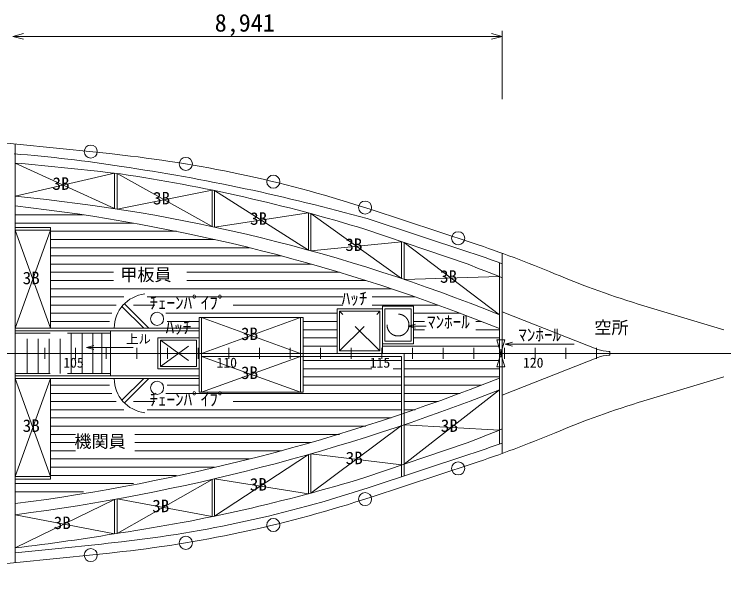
# Model space of a CAD drawing. Units: millimetres, scale not verified. Extents: x -51052 to 51048, y -29700 to 29700.
# Drawn here: x 19622 to 32588, y -10190 to 210 of the extents above; entities that cross this region are included whole.
import ezdxf
from ezdxf.enums import TextEntityAlignment as Align

# ---------------------------------------------------------------- set-up
doc = ezdxf.new("R2010")
doc.units = ezdxf.units.MM
doc.header["$LTSCALE"] = 100
doc.linetypes.add('USER1', pattern=[50.8, 31.75, -6.35, 6.35, -6.35])
doc.linetypes.add('USER2', pattern=[9.525, 6.35, -3.175])
for name, color, linetype, lineweight in [('0-2_sunpou', 7, 'Continuous', 18), ('0-3_keijou', 7, 'Continuous', 18), ('0-5_text', 7, 'Continuous', 18), ('0-6_center', 7, 'USER1', 18), ('0-7_hachi', 7, 'Continuous', 18)]:
    doc.layers.add(name, color=color, linetype=linetype, lineweight=lineweight)
doc.styles.add('ＭＳ ゴシック', font='')
doc.styles.get('ＭＳ ゴシック').set_extended_font_data('MS Gothic')

msp = doc.modelspace()

# ---------------------------------------------------------------- linework, layer by layer
at = {"layer": '0-2_sunpou'}
for p, q in [((28537.5, -1345.1), (28537.5, -96.9)), ((19596.5, -196.9), (19789.7, -145.1)), ((19596.5, -196.9), (28537.5, -196.9)), ((19596.5, -196.9), (19789.7, -248.7)), ((28537.5, -196.9), (28344.3, -145.1)), ((28537.5, -196.9), (28344.3, -248.7)), ((20181.5, -5893.1), (20181.5, -6093.1)), ((20741.5, -5893.1), (20741.5, -6093.1)), ((21301.5, -5893.1), (21301.5, -6093.1)), ((21301.5, -5893.1), (21301.5, -6093.1)), ((21861.5, -5893.1), (21861.5, -6093.1)), ((22421.5, -5893.1), (22421.5, -6093.1)), ((22981.5, -5893.1), (22981.5, -6093.1)), ((23541.5, -5893.1), (23541.5, -6093.1)), ((23541.5, -5893.1), (23541.5, -6093.1)), ((24101.5, -5893.1), (24101.5, -6093.1)), ((24661.5, -5893.1), (24661.5, -6093.1)), ((25221.5, -5893.1), (25221.5, -6093.1)), ((25781.5, -5893.1), (25781.5, -6093.1)), ((25781.5, -5893.1), (25781.5, -6093.1)), ((26341.5, -5893.1), (26341.5, -6093.1)), ((26901.5, -5893.1), (26901.5, -6093.1)), ((27461.5, -5893.1), (27461.5, -6093.1)), ((28021.5, -5893.1), (28021.5, -6093.1)), ((28021.5, -5893.1), (28021.5, -6093.1)), ((28581.5, -5893.1), (28581.5, -6093.1)), ((29141.5, -5893.1), (29141.5, -6093.1)), ((29701.5, -5893.1), (29701.5, -6093.1)), ((30261.5, -5893.1), (30261.5, -6093.1)), ((30261.5, -5893.1), (30261.5, -6093.1)), ((-41375, -5993.1), (34822.1, -5993.1))]:
    msp.add_line(p, q, dxfattribs=at)
at = {"layer": '0-3_keijou'}
for p, q in [((19641.5, -2165.7), (19641.5, -9820.5)), ((21456.5, -2698.3), (21456.5, -3346.9)), ((21501.5, -2703.4), (21501.5, -3353.8)), ((23236.5, -3007.2), (23236.5, -3674.3)), ((23281.5, -3016.5), (23281.5, -3684)), ((28006.2, -3978.2), (26125, -3357.7)), ((24996.5, -3425.1), (24996.5, -4104)), ((25041.5, -3437.2), (25041.5, -4116.4)), ((27949.9, -4149.2), (26068.7, -3528.7)), ((19641.5, -3738.1), (20286.5, -3738.1)), ((27898.2, -4358.8), (26030.7, -3723)), ((26701.5, -3951.4), (26701.5, -4624.8)), ((26746.5, -3966.7), (26746.5, -4640)), ((28537.5, -4161.8), (28537.5, -7824.3)), ((28487.5, -4335.1), (28487.5, -7651)), ((21988.2, -5533.1), (21591, -5135.9)), ((22080.1, -5533.1), (21634.6, -5087.6)), ((25520.9, -5178.1), (25520.9, -5993.1)), ((25520.9, -5178.1), (26350.9, -5178.1)), ((26350.9, -5133.1), (26350.9, -5993.1)), ((26350.9, -5133.1), (26920.9, -5133.1)), ((26395.9, -5178.1), (26395.9, -5773.1)), ((26395.9, -5178.1), (26875.9, -5178.1)), ((26875.9, -5178.1), (26875.9, -5773.1)), ((26920.9, -5133.1), (26920.9, -5818.1)), ((32588.4, -5564.1), (31127.1, -5123.4)), ((25565.9, -5223.1), (25565.9, -5948.1)), ((25565.9, -5223.1), (26305.9, -5223.1)), ((26305.9, -5223.1), (26305.9, -5948.1)), ((28537.5, -5230.8), (30287.5, -5919.8)), ((23000.9, -5338.1), (23000.9, -6703.1)), ((23000.9, -5338.1), (24900.9, -5338.1)), ((23045.9, -5338.1), (23045.9, -6703.1)), ((24855.9, -5338.1), (24855.9, -6703.1)), ((24900.9, -5338.1), (24900.9, -6703.1)), ((19641.5, -5533.1), (23000.9, -5533.1)), ((19641.5, -5583.1), (23000.9, -5583.1)), ((20661.5, -6363.1), (20661.5, -5623.1)), ((20661.5, -5623.1), (21381.5, -5623.1)), ((20861.5, -6363.1), (20861.5, -5623.1)), ((21061.5, -6363.1), (21061.5, -5623.1)), ((21221.5, -6363.1), (21221.5, -5623.1)), ((21381.5, -5583.1), (21381.5, -6403.1)), ((22247.4, -5708.1), (23000.9, -5708.1)), ((22247.4, -5708.1), (22247.4, -6278.1)), ((22292.4, -5753.1), (22955.9, -5753.1)), ((22292.4, -5753.1), (22292.4, -6233.1)), ((22955.9, -5753.1), (22955.9, -6233.1)), ((26350.9, -5818.1), (26920.9, -5818.1)), ((26395.9, -5773.1), (26875.9, -5773.1)), ((28442.9, -5746.1), (28585.9, -5746.1)), ((25565.9, -5948.1), (26305.9, -5948.1)), ((28491.9, -5928.1), (28536.9, -5928.1)), ((30489, -5958.1), (30507.9, -5958.1)), ((30507.9, -5958.1), (30507.9, -6028.4)), ((23045.9, -5993.1), (26746.5, -5993.1)), ((23045.9, -6048.1), (26701.5, -6048.1)), ((26701.5, -6048.1), (26701.5, -7103.4)), ((26746.5, -5993.1), (26746.5, -7088.1)), ((28491.9, -6058.1), (28536.9, -6058.1)), ((28537.5, -6755.3), (30287.5, -6066.3)), ((30489, -6028.1), (30507.9, -6028.1)), ((22247.4, -6278.1), (23000.9, -6278.1)), ((22292.4, -6233.1), (22955.9, -6233.1)), ((28442.9, -6240.1), (28585.9, -6240.1)), ((19641.5, -6403.1), (23000.9, -6403.1)), ((19641.5, -6453.1), (23000.9, -6453.1)), ((20286.5, -8293.1), (20286.5, -6453.1)), ((20661.5, -6363.1), (21381.5, -6363.1)), ((21988.2, -6453.1), (21591, -6850.2)), ((22080.1, -6453.1), (21634.6, -6898.5)), ((32588.4, -6422), (31127.1, -6862.8)), ((23000.9, -6703.1), (24900.9, -6703.1)), ((26701.5, -7314.5), (26701.5, -8248.7)), ((26746.5, -7299.3), (26746.5, -8233.9)), ((27898.2, -7627.3), (26030.7, -8263.2)), ((24996.5, -7844.1), (24996.5, -8561.1)), ((25041.5, -7831.3), (25041.5, -8548.9)), ((27949.9, -7837), (26068.7, -8457.5)), ((28006.2, -8007.9), (26125, -8628.4)), ((19641.5, -8248.1), (20286.5, -8248.1)), ((19641.5, -8293.1), (20286.5, -8293.1)), ((23236.5, -8297.6), (23236.5, -8979)), ((23281.5, -8287.2), (23281.5, -8969.7)), ((21456.5, -8663.6), (21456.5, -9293.4)), ((21501.5, -8655.5), (21501.5, -9286))]:
    msp.add_line(p, q, dxfattribs=at)
at = {"layer": '0-3_keijou', "linetype": 'USER2'}
for p, q in [((19641.5, -5623.1), (20661.5, -5623.1)), ((19861.5, -6363.1), (19861.5, -5623.1)), ((20061.5, -6363.1), (20061.5, -5623.1)), ((20261.5, -6363.1), (20261.5, -5623.1)), ((20461.5, -6363.1), (20461.5, -5623.1)), ((19641.5, -6363.1), (20661.5, -6363.1)), ((26701.5, -7103.4), (26701.5, -7314.5)), ((26746.5, -7088.1), (26746.5, -7299.3))]:
    msp.add_line(p, q, dxfattribs=at)
at = {"layer": '0-3_keijou'}
for points in [[(19641.5, -3693.1), (20286.5, -3693.1), (20286.5, -5533.1)], [(28442.9, -5746.1), (28514.4, -5993.1), (28585.9, -5746.1)], [(28442.9, -6240.1), (28514.4, -5993.1), (28585.9, -6240.1)]]:
    msp.add_lwpolyline(points, dxfattribs=at)
for centre in [(21020.6, -2303.6), (22758.9, -2528.7), (24357.2, -2853.7), (26033.3, -3327.7), (27734.3, -3888.5), (22232.3, -5361.9), (22232.3, -6624.3), (27734.3, -8097.6), (26033.3, -8658.4), (24357.2, -9132.4), (22758.9, -9457.5), (21020.6, -9682.6)]:
    msp.add_circle(centre, 120, dxfattribs=at)
at = {"layer": '0-3_keijou', "linetype": 'USER2'}
msp.add_circle((26635.9, -5475.6), 200, dxfattribs=at)
at = {"layer": '0-3_keijou'}
for centre, radius, start, end in [((10381.7, -101736), 100000, 83.55798, 88.00822), ((17588.4, -28156), 25891.3, 81.12853, 85.49614), ((19077, -24725.4), 22500, 71.74513, 83.55798), ((10381.7, -101736), 99655, 83.55798, 84.66847), ((16204.1, -38887.1), 36708.7, 74.41148, 81.57677), ((17078.3, -32856.7), 30478.2, 72.9186, 81.53893), ((16649.4, -34477.9), 31500, 67.92538, 84.54935), ((15900.5, -36597.1), 33509.6, 67.93701, 83.59005), ((21741.4, -22971.7), 20000, 67.18939, 71.74513), ((21741.4, -22971.7), 19820, 69.94667, 71.74513), ((19987.9, -25354.1), 22436, 67.60024, 69.35543), ((35891.9, 10673.7), 16500, 247.18939, 253.21536), ((22080.1, -5533.1), 630, 96.59555, 180), ((30489, -5408.1), 550, 248.50928, 270), ((30489, -6578.1), 550, 90, 111.49072), ((14938.2, 27548.2), 36593.8, 277.38446, 291.73173), ((22080.1, -6453.1), 630, 180, 263.40445), ((14938.2, 27548.2), 36793.8, 277.3441, 291.60765), ((35891.9, -22659.8), 16500, 106.78464, 112.81061), ((19987.9, 13367.9), 22436, 290.64457, 292.39976), ((21741.4, 10985.5), 20000, 288.25487, 292.81061), ((21741.4, 10985.5), 19820, 288.25487, 290.05333), ((17078.3, 20870.6), 30478.2, 278.46107, 287.0814), ((19077, 12739.2), 22320, 276.44202, 288.25487), ((19077, 12739.2), 22500, 276.44202, 288.25487), ((14156.5, 35415.1), 45300.5, 276.95448, 279.40965), ((10381.7, 89749.9), 99820, 275.3227, 276.44202), ((10381.7, 89749.9), 100000, 271.99178, 276.44202)]:
    msp.add_arc(centre, radius, start, end, dxfattribs=at)
at = {"layer": '0-5_text'}
for p, q in [((26818.9, -5494.8), (26954.1, -5458.6)), ((26818.9, -5494.8), (27152.4, -5494.8)), ((26818.9, -5494.8), (26954.1, -5531)), ((28592.4, -5826.4), (28727.5, -5790.2)), ((28592.4, -5826.4), (29855.9, -5826.4)), ((28592.4, -5826.4), (28727.5, -5862.6)), ((20941.6, -5885.7), (21076.8, -5849.5)), ((20941.6, -5885.7), (21798.1, -5885.7)), ((20941.6, -5885.7), (21076.8, -5921.9))]:
    msp.add_line(p, q, dxfattribs=at)
at = {"layer": '0-6_center'}
for p, q in [((19641.5, -2512.2), (21456.5, -3346.9)), ((19641.5, -3120.3), (21456.5, -2698.3)), ((21501.5, -2703.4), (23236.5, -3674.3)), ((21501.5, -3353.8), (23236.5, -3007.2)), ((23281.5, -3016.5), (24996.5, -4104)), ((23281.5, -3684), (24996.5, -3425.1)), ((25041.5, -3437.2), (26701.5, -4624.8)), ((19641.5, -3738.1), (20286.5, -5533.1)), ((19641.5, -5533.1), (20286.5, -3738.1)), ((25041.5, -4116.4), (26701.5, -3951.4)), ((26746.5, -3966.7), (28487.5, -5287)), ((26746.5, -4640), (28487.5, -4590.4)), ((23045.9, -5338.1), (24855.9, -5993.1)), ((23045.9, -5993.1), (24855.9, -5338.1)), ((23045.9, -6703.1), (24855.9, -6048.1)), ((23045.9, -6048.1), (24855.9, -6703.1)), ((19641.5, -8248.1), (20286.5, -6453.1)), ((19641.5, -6453.1), (20286.5, -8248.1)), ((26746.5, -8019.4), (28487.5, -6660)), ((25041.5, -8548.9), (26701.5, -7314.5)), ((26746.5, -7299.3), (28487.5, -7395.7)), ((23281.5, -8969.7), (24996.5, -7844.1)), ((25041.5, -7831.3), (26701.5, -8034.8)), ((21501.5, -9286), (23236.5, -8297.6)), ((23281.5, -8287.2), (24996.5, -8561.1)), ((19641.5, -9552.1), (21456.5, -8663.6)), ((21501.5, -8655.5), (23236.5, -8979)), ((19641.5, -8943.8), (21456.5, -9293.4))]:
    msp.add_line(p, q, dxfattribs=at)
at = {"layer": '0-6_center', "linetype": 'USER2'}
for p, q in [((25565.9, -5948.1), (26305.9, -5223.1)), ((26305.9, -5948.1), (25565.9, -5223.1)), ((22292.4, -5753.1), (22955.9, -6233.1)), ((22292.4, -6233.1), (22955.9, -5753.1))]:
    msp.add_line(p, q, dxfattribs=at)
at = {"layer": '0-7_hachi'}
for p, q in [((20889.2, -3460.9), (19641.5, -3460.9)), ((21800.1, -3610.9), (19641.5, -3610.9)), ((22584.7, -3760.9), (20286.5, -3760.9)), ((23283.4, -3910.9), (20286.5, -3910.9)), ((23918.6, -4060.9), (20286.5, -4060.9)), ((24504.5, -4210.9), (20286.5, -4210.9)), ((25050.5, -4360.9), (20286.5, -4360.9)), ((21437.7, -4510.9), (20286.5, -4510.9)), ((25563.3, -4510.9), (22779.2, -4510.9)), ((21437.7, -4660.9), (20286.5, -4660.9)), ((26048.1, -4660.9), (22779.2, -4660.9)), ((26508.6, -4810.9), (20286.5, -4810.9)), ((21626.7, -4960.9), (20286.5, -4960.9)), ((25625.9, -4960.9), (22051, -4960.9)), ((26947.9, -4960.9), (26165.5, -4960.9)), ((21484.5, -5110.9), (20286.5, -5110.9)), ((22191.3, -5110.9), (21799.3, -5110.9)), ((25625.9, -5110.9), (23621.8, -5110.9)), ((27368.4, -5110.9), (26165.5, -5110.9)), ((21402.7, -5260.9), (20286.5, -5260.9)), ((25520.9, -5260.9), (22392.6, -5260.9)), ((27772.2, -5260.9), (26920.9, -5260.9)), ((21360.4, -5410.9), (20286.5, -5410.9)), ((23000.9, -5410.9), (22419.8, -5410.9)), ((25520.9, -5410.9), (24900.9, -5410.9)), ((27117.8, -5410.9), (26920.9, -5410.9)), ((28160.8, -5410.9), (28057.7, -5410.9)), ((25520.9, -5560.9), (24900.9, -5560.9)), ((27117.8, -5560.9), (26920.9, -5560.9)), ((28487.5, -5560.9), (28057.7, -5560.9)), ((25520.9, -5710.9), (24900.9, -5710.9)), ((28487.5, -5710.9), (26920.9, -5710.9)), ((25520.9, -5860.9), (24900.9, -5860.9)), ((28487.5, -5860.9), (26350.9, -5860.9)), ((26701.5, -6125.2), (24900.9, -6125.2)), ((28487.5, -6125.2), (26746.5, -6125.2)), ((26154.5, -6275.2), (24900.9, -6275.2)), ((26701.5, -6275.2), (26549.3, -6275.2)), ((28487.5, -6275.2), (26746.5, -6275.2)), ((26701.5, -6425.2), (24900.9, -6425.2)), ((21360.4, -6575.2), (20286.5, -6575.2)), ((23000.9, -6575.2), (22419.8, -6575.2)), ((26701.5, -6575.2), (24900.9, -6575.2)), ((21402.7, -6725.2), (20286.5, -6725.2)), ((26701.5, -6725.2), (22392.6, -6725.2)), ((27772.2, -6725.2), (26746.5, -6725.2)), ((21484.5, -6875.2), (20286.5, -6875.2)), ((22191.3, -6875.2), (21799.3, -6875.2)), ((26165.5, -6875.2), (23621.8, -6875.2)), ((26701.5, -6875.2), (26165.5, -6875.2)), ((27368.4, -6875.2), (26746.5, -6875.2)), ((21626.7, -7025.2), (20286.5, -7025.2)), ((26165.5, -7025.2), (22051, -7025.2)), ((26701.5, -7025.2), (26165.5, -7025.2)), ((26947.9, -7025.2), (26746.5, -7025.2)), ((26508.6, -7175.2), (20286.5, -7175.2)), ((20742.3, -7475.2), (20286.5, -7475.2)), ((25563.3, -7475.2), (21827.4, -7475.2)), ((20742.3, -7625.2), (20286.5, -7625.2)), ((25050.5, -7625.2), (21823.3, -7625.2)), ((20742.3, -7775.2), (20286.5, -7775.2)), ((24504.5, -7775.2), (21823.3, -7775.2)), ((23918.6, -7925.2), (20286.5, -7925.2)), ((23283.4, -8075.2), (20286.5, -8075.2)), ((22584.7, -8225.2), (20286.5, -8225.2)), ((21800.1, -8375.2), (19641.5, -8375.2)), ((20889.2, -8525.2), (19641.5, -8525.2))]:
    msp.add_line(p, q, dxfattribs=at)
for points in [[(28487.5, -6425.2), (28057.7, -6425.2), (26746.5, -6425.2)], [(28160.8, -6575.2), (28057.7, -6575.2), (26746.5, -6575.2)], [(26048.1, -7325.2), (22779.2, -7325.2), (20286.5, -7325.2)]]:
    msp.add_lwpolyline(points, dxfattribs=at)

# ---------------------------------------------------------------- texts
at = {"layer": '0-2_sunpou', "style": 'ＭＳ ゴシック'}
for s, height, p in [('8,941', 322.6, (23285.8, -205.6)), ('105', 183.3, (20518.6, -6309.6)), ('110', 183.3, (23318.6, -6309.6)), ('115', 183.3, (26118.6, -6309.6)), ('120', 183.3, (28918.6, -6309.6))]:
    msp.add_text(s, height=height, dxfattribs=at).set_placement(p, align=Align.BOTTOM_LEFT)
at = {"layer": '0-5_text', "style": 'ＭＳ ゴシック'}
for s, height, p in [('3B', 229.1, (20320.2, -3071.4)), ('3B', 229.1, (22158.3, -3338)), ('3B', 229.1, (23932.1, -3710.9)), ('3B', 229.1, (25671.8, -4189.2)), ('甲板員', 229.1, (21559.9, -4736.7)), ('3B', 229.1, (19776.5, -4797.4)), ('3B', 229.1, (27402.5, -4771)), ('ﾁｪｰﾝﾊﾟｲﾌﾟ', 229.1, (22092.8, -5252)), ('ﾊｯﾁ', 229.1, (25607.2, -5172.3)), ('ﾏﾝﾎｰﾙ', 229.1, (27165.4, -5600.8)), ('ﾊｯﾁ', 229.1, (22389, -5702.3)), ('空所', 229.1, (30223.6, -5704.5)), ('3B', 229.1, (23765.8, -5818.6)), ('ﾏﾝﾎｰﾙ', 229.1, (28832.7, -5836.3)), ('上ル', 165, (21668.2, -5861.8)), ('3B', 229.1, (23765.8, -6530.9)), ('ﾁｪｰﾝﾊﾟｲﾌﾟ', 229.1, (22092.8, -7020)), ('3B', 229.1, (19776.5, -7498.7)), ('3B', 229.1, (27416.9, -7498.2)), ('機関員', 229.1, (20722.2, -7784.4)), ('3B', 229.1, (25679.4, -8088.9)), ('3B', 229.1, (23927.2, -8572.3)), ('3B', 229.1, (22143.7, -8966.4)), ('3B', 229.1, (20344.3, -9275.5))]:
    msp.add_text(s, height=height, dxfattribs=at).set_placement(p, align=Align.BOTTOM_LEFT)

doc.saveas('drawing.dxf')
